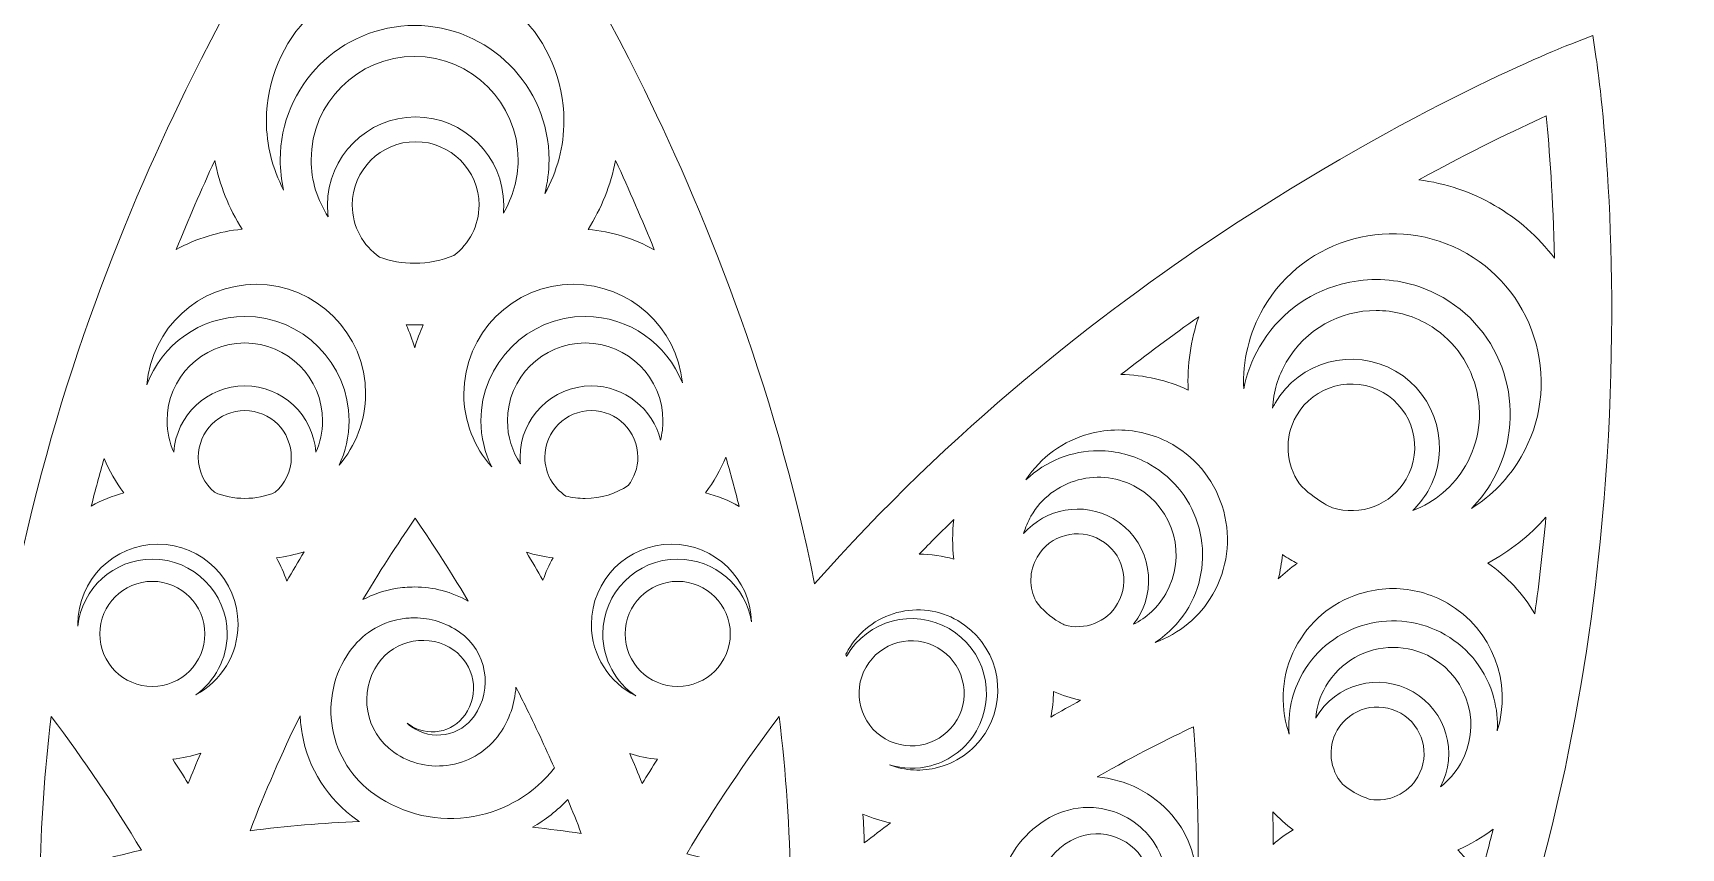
# Model space of a CAD drawing. Header units: millimetres. Extents: x -93 to 1481, y -1464 to 298.
# Drawn here: x 677 to 943.6, y -1069.7 to -937.8 of the extents above; entities that cross this region are included whole.
import ezdxf

# ---------------------------------------------------------------- set-up
doc = ezdxf.new("R2010")
doc.units = ezdxf.units.MM
doc.header["$MEASUREMENT"] = 0
doc.layers.add('Layer 1', color=7, linetype='Continuous')

msp = doc.modelspace()

# ---------------------------------------------------------------- linework, layer by layer
at = {"layer": 'Layer 1', "lineweight": 0}
for points, knots in [([(1116.83, -1265.8), (1115.97, -1265.11), (1095.41, -1248.71), (1061.91, -1232.06), (1041.16, -1221.74), (1012.66, -1210.11), (979.99, -1203.56), (1005.01, -1181.55), (1023.87, -1157.23), (1036.69, -1137.92), (1057.37, -1106.75), (1066.98, -1082.26), (1067.38, -1081.24), (1067.38, -1081.24), (1068.76, -1077.69), (1068.76, -1077.69), (1068.76, -1077.69), (1064.99, -1077.11), (1064.99, -1077.11), (1063.9, -1076.94), (1037.9, -1073.01), (1000.56, -1075.34), (977.43, -1076.79), (946.93, -1080.96), (915.37, -1091.62), (926.03, -1060.05), (930.2, -1029.56), (931.64, -1006.43), (933.97, -969.09), (930.05, -943.08), (929.88, -941.99), (929.88, -941.99), (929.3, -938.23), (929.3, -938.23), (929.3, -938.23), (925.75, -939.61), (925.75, -939.61), (924.72, -940.01), (900.24, -949.61), (869.07, -970.3), (849.76, -983.12), (825.43, -1001.98), (803.43, -1026.99), (796.88, -994.32), (785.24, -965.83), (774.93, -945.08), (758.28, -911.57), (741.88, -891.01), (741.19, -890.16), (741.19, -890.16), (738.8, -887.19), (738.8, -887.19), (738.8, -887.19), (736.41, -890.16), (736.41, -890.16), (735.72, -891.01), (719.32, -911.57), (702.67, -945.08), (692.36, -965.83), (680.72, -994.32), (674.17, -1026.99), (652.17, -1001.98), (627.84, -983.12), (608.53, -970.3), (577.36, -949.61), (552.88, -940.01), (551.85, -939.61), (551.85, -939.61), (548.3, -938.23), (548.3, -938.23), (548.3, -938.23), (547.72, -941.99), (547.72, -941.99), (547.55, -943.08), (543.63, -969.09), (545.96, -1006.43), (547.4, -1029.56), (551.57, -1060.05), (562.23, -1091.62), (530.67, -1080.96), (500.17, -1076.79), (477.04, -1075.34), (439.7, -1073.01), (413.7, -1076.94), (412.61, -1077.11), (412.61, -1077.11), (408.84, -1077.69), (408.84, -1077.69), (408.84, -1077.69), (410.22, -1081.24), (410.22, -1081.24), (410.62, -1082.26), (420.23, -1106.75), (440.91, -1137.92), (453.73, -1157.23), (472.59, -1181.55), (497.61, -1203.56), (464.94, -1210.11), (436.44, -1221.74), (415.69, -1232.06), (382.19, -1248.71), (361.63, -1265.11), (360.77, -1265.8), (360.77, -1265.8), (357.8, -1268.19), (357.8, -1268.19), (357.8, -1268.19), (360.77, -1270.57), (360.77, -1270.57), (361.63, -1271.26), (382.19, -1287.67), (415.69, -1304.32), (444.76, -1318.76), (488.99, -1335.81), (538.64, -1337.82), (538.64, -1337.82), (584.58, -1406.53), (584.58, -1406.53), (584.58, -1406.53), (584.58, -1461.27), (584.58, -1461.27), (584.58, -1461.27), (584.67, -1461.27), (584.67, -1461.27), (584.67, -1461.27), (584.67, -1461.32), (584.67, -1461.32), (584.67, -1461.32), (601.77, -1461.32), (601.77, -1461.32), (601.77, -1461.32), (601.77, -1406.58), (601.77, -1406.58), (601.77, -1406.58), (608.56, -1396.76), (608.56, -1396.76), (608.56, -1397.28), (608.55, -1397.81), (608.55, -1398.34), (608.55, -1409.68), (611.14, -1420.43), (616.33, -1430.6), (621.52, -1440.76), (629.14, -1448.79), (639.2, -1454.66), (639.85, -1455.04), (640.51, -1455.41), (641.17, -1455.76), (650.77, -1460.93), (661.56, -1463.52), (673.55, -1463.52), (685.35, -1463.52), (696.34, -1460.86), (706.52, -1455.54), (716.71, -1450.23), (724.58, -1442.4), (730.14, -1432.05), (731.5, -1429.51), (732.7, -1426.89), (733.73, -1424.18), (734.69, -1426.77), (735.79, -1429.29), (737.05, -1431.74), (742.34, -1442.03), (750.17, -1449.89), (760.54, -1455.32), (760.56, -1455.33), (760.57, -1455.33), (760.58, -1455.34), (760.6, -1455.35), (760.61, -1455.36), (760.63, -1455.37), (771, -1460.8), (782.53, -1463.52), (795.22, -1463.52), (804.63, -1463.52), (813.79, -1461.83), (822.73, -1458.45), (822.82, -1458.42), (822.92, -1458.38), (823.01, -1458.34), (823.01, -1458.34), (821.88, -1461.27), (821.88, -1461.27), (821.88, -1461.27), (821.98, -1461.27), (821.98, -1461.27), (821.98, -1461.27), (821.97, -1461.32), (821.97, -1461.32), (821.97, -1461.32), (840.12, -1461.32), (840.12, -1461.32), (840.12, -1461.32), (854.32, -1422.18), (854.32, -1422.18), (854.32, -1422.18), (908.28, -1422.18), (908.28, -1422.18), (908.28, -1422.18), (923.34, -1461.27), (923.34, -1461.27), (923.34, -1461.27), (923.4, -1461.27), (923.4, -1461.27), (923.4, -1461.27), (923.42, -1461.32), (923.42, -1461.32), (923.42, -1461.32), (942.9, -1461.32), (942.9, -1461.32), (942.9, -1461.32), (891.24, -1335.09), (891.24, -1335.09), (891.44, -1335.12), (891.65, -1335.15), (891.85, -1335.18), (891.84, -1335.17), (891.84, -1335.15), (891.83, -1335.14), (903.9, -1336.96), (916.44, -1338.02), (929.3, -1338.02), (982.85, -1338.02), (1030.97, -1319.69), (1061.91, -1304.32), (1095.41, -1287.67), (1115.97, -1271.26), (1116.83, -1270.57), (1116.83, -1270.57), (1119.8, -1268.19), (1119.8, -1268.19), (1119.8, -1268.19), (1116.83, -1265.8), (1116.83, -1265.8)], [0, 0, 0, 0, 1, 1, 1, 2, 2, 2, 3, 3, 3, 4, 4, 4, 5, 5, 5, 6, 6, 6, 7, 7, 7, 8, 8, 8, 9, 9, 9, 10, 10, 10, 11, 11, 11, 12, 12, 12, 13, 13, 13, 14, 14, 14, 15, 15, 15, 16, 16, 16, 17, 17, 17, 18, 18, 18, 19, 19, 19, 20, 20, 20, 21, 21, 21, 22, 22, 22, 23, 23, 23, 24, 24, 24, 25, 25, 25, 26, 26, 26, 27, 27, 27, 28, 28, 28, 29, 29, 29, 30, 30, 30, 31, 31, 31, 32, 32, 32, 33, 33, 33, 34, 34, 34, 35, 35, 35, 36, 36, 36, 37, 37, 37, 38, 38, 38, 39, 39, 39, 40, 40, 40, 41, 41, 41, 42, 42, 42, 43, 43, 43, 44, 44, 44, 45, 45, 45, 46, 46, 46, 47, 47, 47, 48, 48, 48, 49, 49, 49, 50, 50, 50, 51, 51, 51, 52, 52, 52, 53, 53, 53, 54, 54, 54, 55, 55, 55, 56, 56, 56, 57, 57, 57, 58, 58, 58, 59, 59, 59, 60, 60, 60, 61, 61, 61, 62, 62, 62, 63, 63, 63, 64, 64, 64, 65, 65, 65, 66, 66, 66, 67, 67, 67, 68, 68, 68, 69, 69, 69, 70, 70, 70, 71, 71, 71, 72, 72, 72, 73, 73, 73, 74, 74, 74, 75, 75, 75, 76, 76, 76, 77, 77, 77, 78, 78, 78, 78]), ([(738.8, -927.93), (752.08, -927.93), (762.87, -938.73), (762.87, -952.01), (762.87, -956.19), (761.78, -960.24), (759.77, -963.81), (760.23, -962.05), (760.46, -960.22), (760.46, -958.35), (760.46, -946.36), (750.7, -936.61), (738.71, -936.61), (726.72, -936.61), (716.97, -946.36), (716.97, -958.35), (716.97, -960.01), (717.16, -961.65), (717.52, -963.24), (715.71, -959.8), (714.73, -955.95), (714.73, -952.01), (714.73, -938.73), (725.53, -927.93), (738.8, -927.93)], [0, 0, 0, 0, 1, 1, 1, 2, 2, 2, 3, 3, 3, 4, 4, 4, 5, 5, 5, 6, 6, 6, 7, 7, 7, 8, 8, 8, 8]), ([(724.75, -967.58), (722.99, -964.93), (721.97, -961.76), (721.97, -958.35), (721.97, -949.12), (729.48, -941.61), (738.71, -941.61), (747.95, -941.61), (755.46, -949.12), (755.46, -958.35), (755.46, -961.5), (754.58, -964.45), (753.07, -966.97), (753.11, -966.54), (753.13, -966.11), (753.13, -965.68), (753.13, -957.82), (746.73, -951.42), (738.87, -951.42), (731.01, -951.42), (724.62, -957.82), (724.62, -965.68), (724.62, -966.32), (724.67, -966.96), (724.75, -967.58)], [0, 0, 0, 0, 1, 1, 1, 2, 2, 2, 3, 3, 3, 4, 4, 4, 5, 5, 5, 6, 6, 6, 7, 7, 7, 8, 8, 8, 8]), ([(921.79, -951.25), (922.31, -956.63), (922.9, -964.52), (923.14, -974.28), (920.49, -970.81), (917.18, -967.88), (913.43, -965.72), (909.67, -963.55), (905.49, -962.15), (901.17, -961.59), (909.74, -956.91), (916.86, -953.48), (921.79, -951.25)], [0, 0, 0, 0, 1, 1, 1, 2, 2, 2, 3, 3, 3, 4, 4, 4, 4]), ([(738.87, -955.42), (744.53, -955.42), (749.13, -960.02), (749.13, -965.68), (749.13, -969.01), (747.53, -971.97), (745.07, -973.84), (743.11, -974.65), (740.96, -975.1), (738.71, -975.1), (736.73, -975.1), (734.82, -974.75), (733.05, -974.11), (730.37, -972.26), (728.62, -969.17), (728.62, -965.68), (728.62, -960.02), (733.22, -955.42), (738.87, -955.42)], [0, 0, 0, 0, 1, 1, 1, 2, 2, 2, 3, 3, 3, 4, 4, 4, 5, 5, 5, 6, 6, 6, 6]), ([(706.37, -958.47), (707.16, -962.42), (708.67, -966.2), (710.81, -969.6), (707.1, -969.93), (703.43, -971.06), (700.13, -972.88), (702.09, -968.05), (704.18, -963.23), (706.37, -958.47)], [0, 0, 0, 0, 1, 1, 1, 2, 2, 2, 3, 3, 3, 3]), ([(771.23, -958.47), (773.43, -963.24), (775.52, -968.08), (777.49, -972.92), (774.21, -971.07), (770.58, -969.94), (766.78, -969.61), (768.93, -966.2), (770.44, -962.42), (771.23, -958.47)], [0, 0, 0, 0, 1, 1, 1, 2, 2, 2, 3, 3, 3, 3]), ([(876.04, -982.33), (882.68, -970.83), (897.43, -966.88), (908.93, -973.52), (914.49, -976.73), (918.47, -981.92), (920.13, -988.14), (921.8, -994.36), (920.95, -1000.84), (917.74, -1006.4), (915.75, -1009.86), (912.98, -1012.71), (909.68, -1014.76), (910.98, -1013.45), (912.12, -1011.97), (913.06, -1010.35), (919.05, -999.96), (915.48, -986.64), (905.1, -980.64), (901.76, -978.71), (898.04, -977.73), (894.28, -977.73), (892.39, -977.73), (890.48, -977.98), (888.6, -978.48), (882.99, -979.98), (878.3, -983.58), (875.4, -988.6), (874.15, -990.76), (873.3, -993.07), (872.85, -995.44), (872.64, -990.91), (873.71, -986.36), (876.04, -982.33)], [0, 0, 0, 0, 1, 1, 1, 2, 2, 2, 3, 3, 3, 4, 4, 4, 5, 5, 5, 6, 6, 6, 7, 7, 7, 8, 8, 8, 9, 9, 9, 10, 10, 10, 11, 11, 11, 11]), ([(713.06, -978.5), (722.83, -978.5), (730.79, -986.46), (730.79, -996.23), (730.79, -1000.55), (729.2, -1004.63), (726.48, -1007.79), (727.54, -1005.56), (728.11, -1003.09), (728.11, -1000.57), (728.11, -991.27), (720.54, -983.7), (711.24, -983.7), (703.98, -983.7), (697.77, -988.31), (695.4, -994.76), (696.14, -985.67), (703.78, -978.5), (713.06, -978.5)], [0, 0, 0, 0, 1, 1, 1, 2, 2, 2, 3, 3, 3, 4, 4, 4, 5, 5, 5, 6, 6, 6, 6]), ([(782.03, -994.45), (779.57, -988.16), (773.45, -983.7), (766.31, -983.7), (757, -983.7), (749.43, -991.27), (749.43, -1000.57), (749.43, -1003.2), (750.05, -1005.76), (751.2, -1008.06), (748.34, -1004.87), (746.67, -1000.69), (746.67, -996.23), (746.67, -986.46), (754.62, -978.5), (764.4, -978.5), (773.57, -978.5), (781.14, -985.51), (782.03, -994.45)], [0, 0, 0, 0, 1, 1, 1, 2, 2, 2, 3, 3, 3, 4, 4, 4, 5, 5, 5, 6, 6, 6, 6]), ([(865.57, -983.75), (864.28, -987.56), (863.7, -991.59), (863.85, -995.61), (860.46, -994.02), (856.75, -993.16), (852.98, -993.09), (857.09, -989.9), (861.3, -986.77), (865.57, -983.75)], [0, 0, 0, 0, 1, 1, 1, 2, 2, 2, 3, 3, 3, 3]), ([(908.73, -1007.85), (906.78, -1011.22), (903.79, -1013.75), (900.19, -1015.11), (901.11, -1014.22), (901.93, -1013.18), (902.61, -1012.01), (906.54, -1005.21), (904.2, -996.47), (897.39, -992.54), (890.58, -988.61), (881.85, -990.95), (877.92, -997.76), (877.77, -998.01), (877.64, -998.26), (877.51, -998.52), (877.65, -995.93), (878.4, -993.4), (879.73, -991.1), (882.82, -985.73), (888.46, -982.73), (894.26, -982.73), (897.09, -982.73), (899.97, -983.45), (902.6, -984.97), (906.47, -987.2), (909.23, -990.82), (910.39, -995.14), (911.55, -999.47), (910.96, -1003.98), (908.73, -1007.85)], [0, 0, 0, 0, 1, 1, 1, 2, 2, 2, 3, 3, 3, 4, 4, 4, 5, 5, 5, 6, 6, 6, 7, 7, 7, 8, 8, 8, 9, 9, 9, 10, 10, 10, 10]), ([(740.12, -985.05), (739.56, -986.26), (739.1, -987.51), (738.73, -988.78), (738.36, -987.5), (737.89, -986.26), (737.33, -985.05), (738.26, -985.09), (739.19, -985.09), (740.12, -985.05)], [0, 0, 0, 0, 1, 1, 1, 2, 2, 2, 3, 3, 3, 3]), ([(722.73, -1005.67), (722.32, -999.69), (717.33, -994.94), (711.24, -994.94), (705.15, -994.94), (700.15, -999.69), (699.74, -1005.67), (699.05, -1004.11), (698.66, -1002.39), (698.66, -1000.57), (698.66, -993.64), (704.3, -987.99), (711.24, -987.99), (718.18, -987.99), (723.82, -993.64), (723.82, -1000.57), (723.82, -1002.39), (723.43, -1004.11), (722.73, -1005.67)], [0, 0, 0, 0, 1, 1, 1, 2, 2, 2, 3, 3, 3, 4, 4, 4, 5, 5, 5, 6, 6, 6, 6]), ([(767.31, -994.94), (760.95, -994.94), (755.78, -1000.11), (755.78, -1006.47), (755.78, -1006.83), (755.8, -1007.18), (755.83, -1007.53), (754.51, -1005.54), (753.73, -1003.14), (753.73, -1000.57), (753.73, -993.64), (759.37, -987.99), (766.31, -987.99), (773.24, -987.99), (778.89, -993.64), (778.89, -1000.57), (778.89, -1001.65), (778.75, -1002.7), (778.49, -1003.7), (777.25, -998.68), (772.71, -994.94), (767.31, -994.94)], [0, 0, 0, 0, 1, 1, 1, 2, 2, 2, 3, 3, 3, 4, 4, 4, 5, 5, 5, 6, 6, 6, 7, 7, 7, 7]), ([(881.38, -999.76), (884.21, -994.86), (890.49, -993.18), (895.39, -996), (900.29, -998.83), (901.97, -1005.12), (899.14, -1010.01), (896.7, -1014.24), (891.68, -1016.07), (887.2, -1014.67), (886.74, -1014.46), (886.29, -1014.23), (885.85, -1013.97), (884.35, -1013.11), (883.02, -1012.03), (881.88, -1010.79), (879.66, -1007.62), (879.32, -1003.32), (881.38, -999.76)], [0, 0, 0, 0, 1, 1, 1, 2, 2, 2, 3, 3, 3, 4, 4, 4, 5, 5, 5, 6, 6, 6, 6]), ([(711.24, -998.94), (715.39, -998.94), (718.76, -1002.32), (718.76, -1006.47), (718.76, -1008.74), (717.75, -1010.77), (716.16, -1012.15), (714.65, -1012.8), (712.98, -1013.15), (711.24, -1013.15), (709.5, -1013.15), (707.83, -1012.8), (706.32, -1012.15), (704.73, -1010.77), (703.71, -1008.74), (703.71, -1006.47), (703.71, -1002.32), (707.09, -998.94), (711.24, -998.94)], [0, 0, 0, 0, 1, 1, 1, 2, 2, 2, 3, 3, 3, 4, 4, 4, 5, 5, 5, 6, 6, 6, 6]), ([(766.31, -1013.15), (765.23, -1013.15), (764.19, -1013.02), (763.2, -1012.76), (761.14, -1011.42), (759.78, -1009.1), (759.78, -1006.47), (759.78, -1002.32), (763.16, -998.94), (767.31, -998.94), (771.46, -998.94), (774.83, -1002.32), (774.83, -1006.47), (774.83, -1008.19), (774.25, -1009.78), (773.27, -1011.05), (771.27, -1012.38), (768.88, -1013.15), (766.31, -1013.15)], [0, 0, 0, 0, 1, 1, 1, 2, 2, 2, 3, 3, 3, 4, 4, 4, 5, 5, 5, 6, 6, 6, 6]), ([(847.9, -1002.68), (849.42, -1002.28), (850.98, -1002.07), (852.54, -1002.07), (855.61, -1002.07), (858.66, -1002.89), (861.35, -1004.44), (865.44, -1006.81), (868.37, -1010.63), (869.6, -1015.21), (869.6, -1015.21), (869.6, -1015.21), (869.6, -1015.21), (870.83, -1019.79), (870.2, -1024.56), (867.84, -1028.66), (865.73, -1032.32), (862.44, -1035.05), (858.5, -1036.46), (860.7, -1035.04), (862.58, -1033.09), (863.94, -1030.74), (866.19, -1026.84), (866.78, -1022.29), (865.62, -1017.94), (864.45, -1013.58), (861.66, -1009.94), (857.76, -1007.69), (855.11, -1006.16), (852.21, -1005.43), (849.35, -1005.43), (845.03, -1005.43), (840.8, -1007.09), (837.62, -1010.14), (840.01, -1006.46), (843.63, -1003.83), (847.9, -1002.68)], [0, 0, 0, 0, 1, 1, 1, 2, 2, 2, 3, 3, 3, 4, 4, 4, 5, 5, 5, 6, 6, 6, 7, 7, 7, 8, 8, 8, 9, 9, 9, 10, 10, 10, 11, 11, 11, 12, 12, 12, 12]), ([(688.46, -1006.7), (689.3, -1008.67), (690.37, -1010.53), (691.67, -1012.25), (689.83, -1012.73), (688.05, -1013.45), (686.4, -1014.38), (687.05, -1011.83), (687.74, -1009.27), (688.46, -1006.7)], [0, 0, 0, 0, 1, 1, 1, 2, 2, 2, 3, 3, 3, 3]), ([(789.07, -1006.47), (789.83, -1009.14), (790.55, -1011.81), (791.23, -1014.46), (789.52, -1013.48), (787.68, -1012.73), (785.78, -1012.24), (787.11, -1010.47), (788.22, -1008.52), (789.07, -1006.47)], [0, 0, 0, 0, 1, 1, 1, 2, 2, 2, 3, 3, 3, 3]), ([(838.43, -1016.01), (840.11, -1013.11), (842.82, -1011.03), (846.07, -1010.16), (849.32, -1009.29), (852.71, -1009.73), (855.61, -1011.41), (861.62, -1014.87), (863.69, -1022.58), (860.22, -1028.59), (858.95, -1030.79), (857.11, -1032.46), (854.99, -1033.52), (855.32, -1033.1), (855.64, -1032.64), (855.92, -1032.16), (859.09, -1026.65), (857.2, -1019.59), (851.7, -1016.41), (846.84, -1013.61), (840.77, -1014.76), (837.23, -1018.85), (837.51, -1017.88), (837.9, -1016.92), (838.43, -1016.01)], [0, 0, 0, 0, 1, 1, 1, 2, 2, 2, 3, 3, 3, 4, 4, 4, 5, 5, 5, 6, 6, 6, 7, 7, 7, 8, 8, 8, 8]), ([(738.8, -1016.37), (741.05, -1019.62), (744.06, -1024.16), (747.4, -1029.78), (744.73, -1028.26), (741.74, -1027.48), (738.69, -1027.48), (737.66, -1027.48), (736.61, -1027.57), (735.57, -1027.75), (733.73, -1028.08), (731.97, -1028.68), (730.35, -1029.53), (733.64, -1024.01), (736.6, -1019.54), (738.8, -1016.37)], [0, 0, 0, 0, 1, 1, 1, 2, 2, 2, 3, 3, 3, 4, 4, 4, 5, 5, 5, 5]), ([(825.95, -1016.57), (825.69, -1018.69), (825.69, -1020.83), (825.95, -1022.97), (824.13, -1022.46), (822.24, -1022.19), (820.33, -1022.18), (822.16, -1020.3), (824.04, -1018.42), (825.95, -1016.57)], [0, 0, 0, 0, 1, 1, 1, 2, 2, 2, 3, 3, 3, 3]), ([(843.82, -1033.61), (843.56, -1033.48), (843.29, -1033.34), (843.03, -1033.19), (841.51, -1032.31), (840.24, -1031.16), (839.25, -1029.83), (838.12, -1027.63), (838.09, -1024.93), (839.42, -1022.63), (841.49, -1019.04), (846.1, -1017.8), (849.7, -1019.88), (853.29, -1021.95), (854.53, -1026.56), (852.45, -1030.16), (850.68, -1033.22), (847.08, -1034.56), (843.82, -1033.61)], [0, 0, 0, 0, 1, 1, 1, 2, 2, 2, 3, 3, 3, 4, 4, 4, 5, 5, 5, 6, 6, 6, 6]), ([(919.94, -1031.82), (918.03, -1028.58), (915.44, -1025.79), (912.32, -1023.6), (915.89, -1021.72), (919.08, -1019.2), (921.74, -1016.18), (921.26, -1021.41), (920.66, -1026.65), (919.94, -1031.82)], [0, 0, 0, 0, 1, 1, 1, 2, 2, 2, 3, 3, 3, 3]), ([(697.19, -1020.54), (704.33, -1020.54), (710.15, -1026.36), (710.15, -1033.51), (710.15, -1038.43), (707.39, -1042.72), (703.33, -1044.92), (706.39, -1042.72), (708.39, -1039.13), (708.39, -1035.08), (708.39, -1028.4), (702.95, -1022.97), (696.28, -1022.97), (690.02, -1022.97), (684.85, -1027.73), (684.23, -1033.83), (684.22, -1033.72), (684.22, -1033.61), (684.22, -1033.51), (684.22, -1026.36), (690.04, -1020.54), (697.19, -1020.54)], [0, 0, 0, 0, 1, 1, 1, 2, 2, 2, 3, 3, 3, 4, 4, 4, 5, 5, 5, 6, 6, 6, 7, 7, 7, 7]), ([(781.27, -1022.97), (774.59, -1022.97), (769.16, -1028.4), (769.16, -1035.08), (769.16, -1039.24), (771.27, -1042.92), (774.48, -1045.1), (770.23, -1042.97), (767.31, -1038.58), (767.31, -1033.51), (767.31, -1026.36), (773.12, -1020.54), (780.27, -1020.54), (787.29, -1020.54), (793.03, -1026.16), (793.23, -1033.13), (792.29, -1027.37), (787.29, -1022.97), (781.27, -1022.97)], [0, 0, 0, 0, 1, 1, 1, 2, 2, 2, 3, 3, 3, 4, 4, 4, 5, 5, 5, 6, 6, 6, 6]), ([(716.34, -1022.76), (717.87, -1022.57), (719.37, -1022.25), (720.84, -1021.79), (719.89, -1023.36), (718.95, -1024.95), (718.03, -1026.55), (717.59, -1025.24), (717.03, -1023.97), (716.34, -1022.76)], [0, 0, 0, 0, 1, 1, 1, 2, 2, 2, 3, 3, 3, 3]), ([(761.11, -1022.76), (760.46, -1023.92), (759.91, -1025.14), (759.48, -1026.4), (758.6, -1024.87), (757.7, -1023.36), (756.8, -1021.86), (758.21, -1022.28), (759.65, -1022.58), (761.11, -1022.76)], [0, 0, 0, 0, 1, 1, 1, 2, 2, 2, 3, 3, 3, 3]), ([(880.35, -1023.01), (880.73, -1023.23), (881.12, -1023.44), (881.51, -1023.65), (880.42, -1024.42), (879.4, -1025.26), (878.44, -1026.17), (878.76, -1024.89), (878.98, -1023.58), (879.1, -1022.25), (879.51, -1022.51), (879.93, -1022.77), (880.35, -1023.01)], [0, 0, 0, 0, 1, 1, 1, 2, 2, 2, 3, 3, 3, 4, 4, 4, 4]), ([(696.28, -1043.58), (691.59, -1043.58), (687.77, -1039.77), (687.77, -1035.08), (687.77, -1030.39), (691.59, -1026.57), (696.28, -1026.57), (700.97, -1026.57), (704.78, -1030.39), (704.78, -1035.08), (704.78, -1039.77), (700.97, -1043.58), (696.28, -1043.58)], [0, 0, 0, 0, 1, 1, 1, 2, 2, 2, 3, 3, 3, 4, 4, 4, 4]), ([(781.27, -1043.58), (776.58, -1043.58), (772.77, -1039.77), (772.77, -1035.08), (772.77, -1030.39), (776.58, -1026.57), (781.27, -1026.57), (785.96, -1026.57), (789.78, -1030.39), (789.78, -1035.08), (789.78, -1039.77), (785.96, -1043.58), (781.27, -1043.58)], [0, 0, 0, 0, 1, 1, 1, 2, 2, 2, 3, 3, 3, 4, 4, 4, 4]), ([(913.31, -1045.47), (912.14, -1041.11), (909.35, -1037.47), (905.45, -1035.22), (901.55, -1032.97), (897.01, -1032.37), (892.65, -1033.54), (888.29, -1034.71), (884.65, -1037.5), (882.4, -1041.4), (880.64, -1044.45), (879.92, -1047.9), (880.21, -1051.28), (880.07, -1050.88), (879.95, -1050.46), (879.83, -1050.05), (878.61, -1045.47), (879.23, -1040.69), (881.6, -1036.6), (883.96, -1032.51), (887.78, -1029.58), (892.36, -1028.35), (893.88, -1027.94), (895.44, -1027.74), (896.99, -1027.74), (900.07, -1027.74), (903.12, -1028.56), (905.81, -1030.11), (913.12, -1034.33), (916.28, -1043), (913.87, -1050.74), (913.96, -1048.99), (913.77, -1047.21), (913.31, -1045.47)], [0, 0, 0, 0, 1, 1, 1, 2, 2, 2, 3, 3, 3, 4, 4, 4, 5, 5, 5, 6, 6, 6, 7, 7, 7, 8, 8, 8, 9, 9, 9, 10, 10, 10, 11, 11, 11, 11]), ([(808.87, -1037.66), (810.6, -1034.67), (813.4, -1032.52), (816.75, -1031.63), (820.1, -1030.73), (823.59, -1031.19), (826.58, -1032.92), (832.77, -1036.49), (834.9, -1044.43), (831.33, -1050.62), (829.6, -1053.62), (826.8, -1055.76), (823.45, -1056.66), (820.8, -1057.37), (818.06, -1057.23), (815.54, -1056.28), (817.7, -1056.95), (820.01, -1056.99), (822.25, -1056.4), (825.37, -1055.56), (827.99, -1053.55), (829.6, -1050.76), (832.94, -1044.97), (830.95, -1037.55), (825.17, -1034.21), (819.38, -1030.87), (811.96, -1032.86), (808.62, -1038.64), (808.6, -1038.68), (808.58, -1038.71), (808.56, -1038.75), (808.54, -1038.62), (808.52, -1038.49), (808.5, -1038.36), (808.62, -1038.12), (808.74, -1037.89), (808.87, -1037.66)], [0, 0, 0, 0, 1, 1, 1, 2, 2, 2, 3, 3, 3, 4, 4, 4, 5, 5, 5, 6, 6, 6, 7, 7, 7, 8, 8, 8, 9, 9, 9, 10, 10, 10, 11, 11, 11, 12, 12, 12, 12]), ([(736.44, -1032.67), (737.19, -1032.54), (737.94, -1032.48), (738.68, -1032.48), (741.28, -1032.48), (743.82, -1033.27), (745.99, -1034.8), (750.38, -1037.88), (751.45, -1043.95), (748.38, -1048.35), (747.26, -1049.94), (745.59, -1051), (743.67, -1051.34), (741.76, -1051.68), (739.83, -1051.25), (738.23, -1050.13), (737.97, -1049.95), (737.72, -1049.74), (737.5, -1049.52), (737.6, -1049.6), (737.71, -1049.68), (737.81, -1049.75), (739.23, -1050.75), (740.96, -1051.13), (742.67, -1050.83), (744.39, -1050.53), (745.88, -1049.58), (746.87, -1048.16), (748.03, -1046.51), (748.47, -1044.52), (748.12, -1042.55), (747.77, -1040.57), (746.68, -1038.85), (745.03, -1037.7), (743.12, -1036.36), (740.79, -1035.84), (738.49, -1036.25), (736.18, -1036.65), (734.17, -1037.93), (732.83, -1039.84), (729.56, -1044.51), (730.7, -1050.96), (735.36, -1054.23), (738.05, -1056.11), (741.31, -1056.83), (744.54, -1056.27), (747.77, -1055.7), (750.59, -1053.9), (752.47, -1051.22), (754.04, -1048.98), (754.93, -1046.36), (755.1, -1043.68), (755.6, -1044.66), (756.09, -1045.64), (756.58, -1046.61), (758.22, -1049.92), (759.81, -1053.33), (761.32, -1056.77), (758.07, -1060.92), (753.44, -1063.7), (748.23, -1064.61), (742.61, -1065.6), (736.93, -1064.34), (732.25, -1061.06), (728.62, -1058.52), (726.19, -1054.71), (725.43, -1050.34), (724.66, -1045.97), (725.64, -1041.56), (728.18, -1037.93), (730.14, -1035.13), (733.07, -1033.27), (736.44, -1032.67)], [0, 0, 0, 0, 1, 1, 1, 2, 2, 2, 3, 3, 3, 4, 4, 4, 5, 5, 5, 6, 6, 6, 7, 7, 7, 8, 8, 8, 9, 9, 9, 10, 10, 10, 11, 11, 11, 12, 12, 12, 13, 13, 13, 14, 14, 14, 15, 15, 15, 16, 16, 16, 17, 17, 17, 18, 18, 18, 19, 19, 19, 20, 20, 20, 21, 21, 21, 22, 22, 22, 23, 23, 23, 24, 24, 24, 24]), ([(811.75, -1040.45), (812.88, -1038.48), (814.71, -1037.08), (816.91, -1036.49), (819.11, -1035.9), (821.4, -1036.2), (823.37, -1037.33), (825.33, -1038.47), (826.74, -1040.3), (827.32, -1042.5), (827.91, -1044.7), (827.61, -1046.99), (826.48, -1048.95), (824.13, -1053.01), (818.92, -1054.41), (814.86, -1052.07), (810.8, -1049.72), (809.4, -1044.51), (811.75, -1040.45)], [0, 0, 0, 0, 1, 1, 1, 2, 2, 2, 3, 3, 3, 4, 4, 4, 5, 5, 5, 6, 6, 6, 6]), ([(904.68, -1059.8), (907.56, -1054.36), (905.63, -1047.55), (900.25, -1044.45), (894.75, -1041.27), (887.69, -1043.16), (884.51, -1048.67), (884.5, -1048.68), (884.5, -1048.69), (884.49, -1048.71), (884.65, -1046.94), (885.18, -1045.18), (886.12, -1043.55), (888.45, -1039.51), (892.68, -1037.26), (897.04, -1037.26), (899.17, -1037.26), (901.33, -1037.8), (903.3, -1038.94), (909.31, -1042.41), (911.38, -1050.12), (907.91, -1056.12), (907.06, -1057.6), (905.95, -1058.83), (904.68, -1059.8)], [0, 0, 0, 0, 1, 1, 1, 2, 2, 2, 3, 3, 3, 4, 4, 4, 5, 5, 5, 6, 6, 6, 7, 7, 7, 8, 8, 8, 8]), ([(846.45, -1045.82), (844.84, -1046.71), (843.23, -1047.62), (841.63, -1048.54), (841.91, -1047.18), (842.05, -1045.8), (842.07, -1044.4), (843.49, -1045), (844.95, -1045.48), (846.45, -1045.82)], [0, 0, 0, 0, 1, 1, 1, 2, 2, 2, 3, 3, 3, 3]), ([(901.01, -1058.19), (899.41, -1060.97), (896.3, -1062.33), (893.31, -1061.85), (892.42, -1061.58), (891.56, -1061.21), (890.72, -1060.73), (890.05, -1060.34), (889.43, -1059.89), (888.85, -1059.41), (886.78, -1057.05), (886.32, -1053.54), (887.97, -1050.67), (890.05, -1047.07), (894.66, -1045.84), (898.25, -1047.91), (901.85, -1049.99), (903.08, -1054.6), (901.01, -1058.19)], [0, 0, 0, 0, 1, 1, 1, 2, 2, 2, 3, 3, 3, 4, 4, 4, 5, 5, 5, 6, 6, 6, 6]), ([(679.92, -1048.45), (685.25, -1055.52), (690.15, -1062.78), (694.5, -1070.07), (688.99, -1071.33), (683.49, -1072.84), (678.11, -1074.58), (678.23, -1066.06), (678.84, -1057.28), (679.92, -1048.45)], [0, 0, 0, 0, 1, 1, 1, 2, 2, 2, 3, 3, 3, 3]), ([(729.38, -1065.16), (729.52, -1065.26), (729.66, -1065.35), (729.8, -1065.45), (723.85, -1065.68), (717.92, -1066.17), (712.09, -1066.93), (714.5, -1060.66), (717.22, -1054.41), (720.19, -1048.31), (720.23, -1049.28), (720.33, -1050.24), (720.5, -1051.21), (721.5, -1056.89), (724.66, -1061.85), (729.38, -1065.16)], [0, 0, 0, 0, 1, 1, 1, 2, 2, 2, 3, 3, 3, 4, 4, 4, 5, 5, 5, 5]), ([(799.51, -1075.55), (794.01, -1073.67), (788.38, -1072.04), (782.74, -1070.67), (787.18, -1063.18), (792.2, -1055.72), (797.68, -1048.45), (798.81, -1057.62), (799.42, -1066.71), (799.51, -1075.55)], [0, 0, 0, 0, 1, 1, 1, 2, 2, 2, 3, 3, 3, 3]), ([(841.44, -1064.81), (843.38, -1063.72), (845.52, -1063.16), (847.68, -1063.16), (848.84, -1063.16), (850.01, -1063.32), (851.15, -1063.64), (854.44, -1064.57), (857.17, -1066.71), (858.85, -1069.69), (861.48, -1074.37), (859.81, -1080.31), (855.13, -1082.94), (853.44, -1083.89), (851.47, -1084.13), (849.6, -1083.6), (847.73, -1083.08), (846.17, -1081.86), (845.22, -1080.16), (845.06, -1079.88), (844.93, -1079.59), (844.82, -1079.29), (844.88, -1079.4), (844.94, -1079.52), (845, -1079.63), (845.85, -1081.15), (847.25, -1082.24), (848.92, -1082.71), (850.59, -1083.18), (852.35, -1082.97), (853.86, -1082.12), (855.61, -1081.13), (856.87, -1079.53), (857.41, -1077.6), (857.96, -1075.67), (857.71, -1073.64), (856.73, -1071.89), (855.59, -1069.85), (853.71, -1068.38), (851.46, -1067.75), (849.2, -1067.12), (846.84, -1067.4), (844.8, -1068.55), (839.84, -1071.34), (838.07, -1077.65), (840.86, -1082.61), (842.47, -1085.47), (845.09, -1087.53), (848.25, -1088.42), (851.41, -1089.3), (854.72, -1088.91), (857.58, -1087.3), (864.66, -1083.32), (867.19, -1074.32), (863.21, -1067.24), (860.88, -1063.1), (857.08, -1060.11), (852.5, -1058.83), (851.39, -1058.52), (850.26, -1058.31), (849.13, -1058.22), (855.45, -1054.63), (860.84, -1051.93), (864.71, -1050.11), (865.28, -1057.09), (865.95, -1069.84), (864.98, -1085.18), (864.77, -1088.62), (864.47, -1092.15), (864.09, -1095.66), (859.14, -1098.4), (853.42, -1099.07), (847.97, -1097.54), (842.47, -1096), (837.9, -1092.41), (835.1, -1087.43), (832.92, -1083.56), (832.38, -1079.08), (833.58, -1074.8), (834.78, -1070.53), (837.57, -1066.98), (841.44, -1064.81)], [0, 0, 0, 0, 1, 1, 1, 2, 2, 2, 3, 3, 3, 4, 4, 4, 5, 5, 5, 6, 6, 6, 7, 7, 7, 8, 8, 8, 9, 9, 9, 10, 10, 10, 11, 11, 11, 12, 12, 12, 13, 13, 13, 14, 14, 14, 15, 15, 15, 16, 16, 16, 17, 17, 17, 18, 18, 18, 19, 19, 19, 20, 20, 20, 21, 21, 21, 22, 22, 22, 23, 23, 23, 24, 24, 24, 25, 25, 25, 26, 26, 26, 27, 27, 27, 27]), ([(702.08, -1059.27), (701.26, -1057.96), (700.42, -1056.65), (699.57, -1055.34), (701.12, -1055.18), (702.64, -1054.85), (704.12, -1054.36), (703.42, -1055.99), (702.74, -1057.63), (702.08, -1059.27)], [0, 0, 0, 0, 1, 1, 1, 2, 2, 2, 3, 3, 3, 3]), ([(778.02, -1055.36), (777.17, -1056.66), (776.33, -1057.97), (775.52, -1059.27), (774.87, -1057.65), (774.2, -1056.03), (773.51, -1054.42), (774.97, -1054.9), (776.48, -1055.21), (778.02, -1055.36)], [0, 0, 0, 0, 1, 1, 1, 2, 2, 2, 3, 3, 3, 3]), ([(757.78, -1066.37), (759.88, -1065.15), (761.81, -1063.64), (763.5, -1061.89), (764.25, -1063.71), (764.98, -1065.54), (765.67, -1067.36), (763.09, -1066.98), (760.45, -1066.65), (757.78, -1066.37)], [0, 0, 0, 0, 1, 1, 1, 2, 2, 2, 3, 3, 3, 3]), ([(811.46, -1068.9), (811.4, -1067.35), (811.33, -1065.8), (811.25, -1064.24), (812.68, -1064.88), (814.16, -1065.35), (815.68, -1065.66), (814.26, -1066.73), (812.85, -1067.81), (811.46, -1068.9)], [0, 0, 0, 0, 1, 1, 1, 2, 2, 2, 3, 3, 3, 3]), ([(880.84, -1066.79), (879.69, -1067.47), (878.61, -1068.25), (877.6, -1069.13), (877.6, -1067.37), (877.59, -1065.61), (877.55, -1063.86), (878.56, -1064.92), (879.66, -1065.91), (880.84, -1066.79)], [0, 0, 0, 0, 1, 1, 1, 2, 2, 2, 3, 3, 3, 3]), ([(913.2, -1066.67), (912.52, -1069.36), (911.81, -1072.03), (911.06, -1074.67), (910.08, -1072.97), (908.86, -1071.4), (907.46, -1070.02), (909.5, -1069.15), (911.43, -1068.01), (913.2, -1066.67)], [0, 0, 0, 0, 1, 1, 1, 2, 2, 2, 3, 3, 3, 3])]:
    msp.add_open_spline(points, degree=3, knots=knots, dxfattribs=at)

doc.saveas('drawing.dxf')
